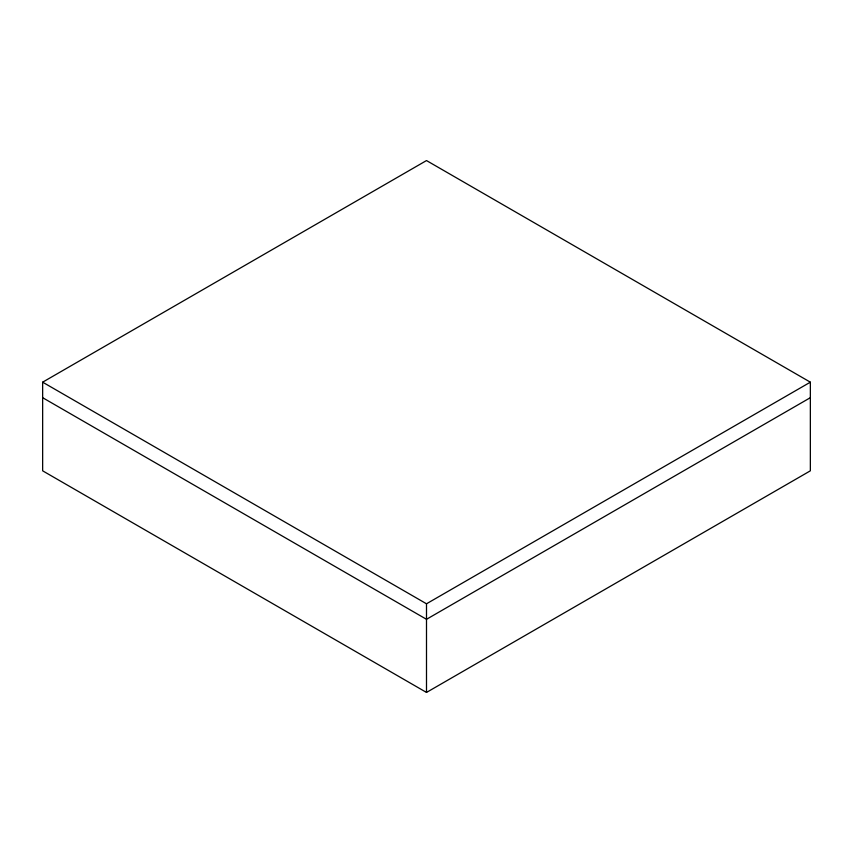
<?xml version="1.0" encoding="UTF-8"?>
<svg xmlns="http://www.w3.org/2000/svg" width="853" height="853" viewBox="0 0 853 853"><rect width="100%" height="100%" fill="white"/><g stroke="black" fill="none" stroke-linecap="round" stroke-linejoin="round"><path stroke-width="1.28" d="M42.65 382.176L426.5 160.567L810.35 382.176L810.35 470.824L426.5 692.433L42.65 470.824L42.65 382.176L426.5 603.785L810.35 382.176M810.35 397.69L426.5 619.299L42.65 397.69M426.5 603.785L426.5 692.433"/></g></svg>
